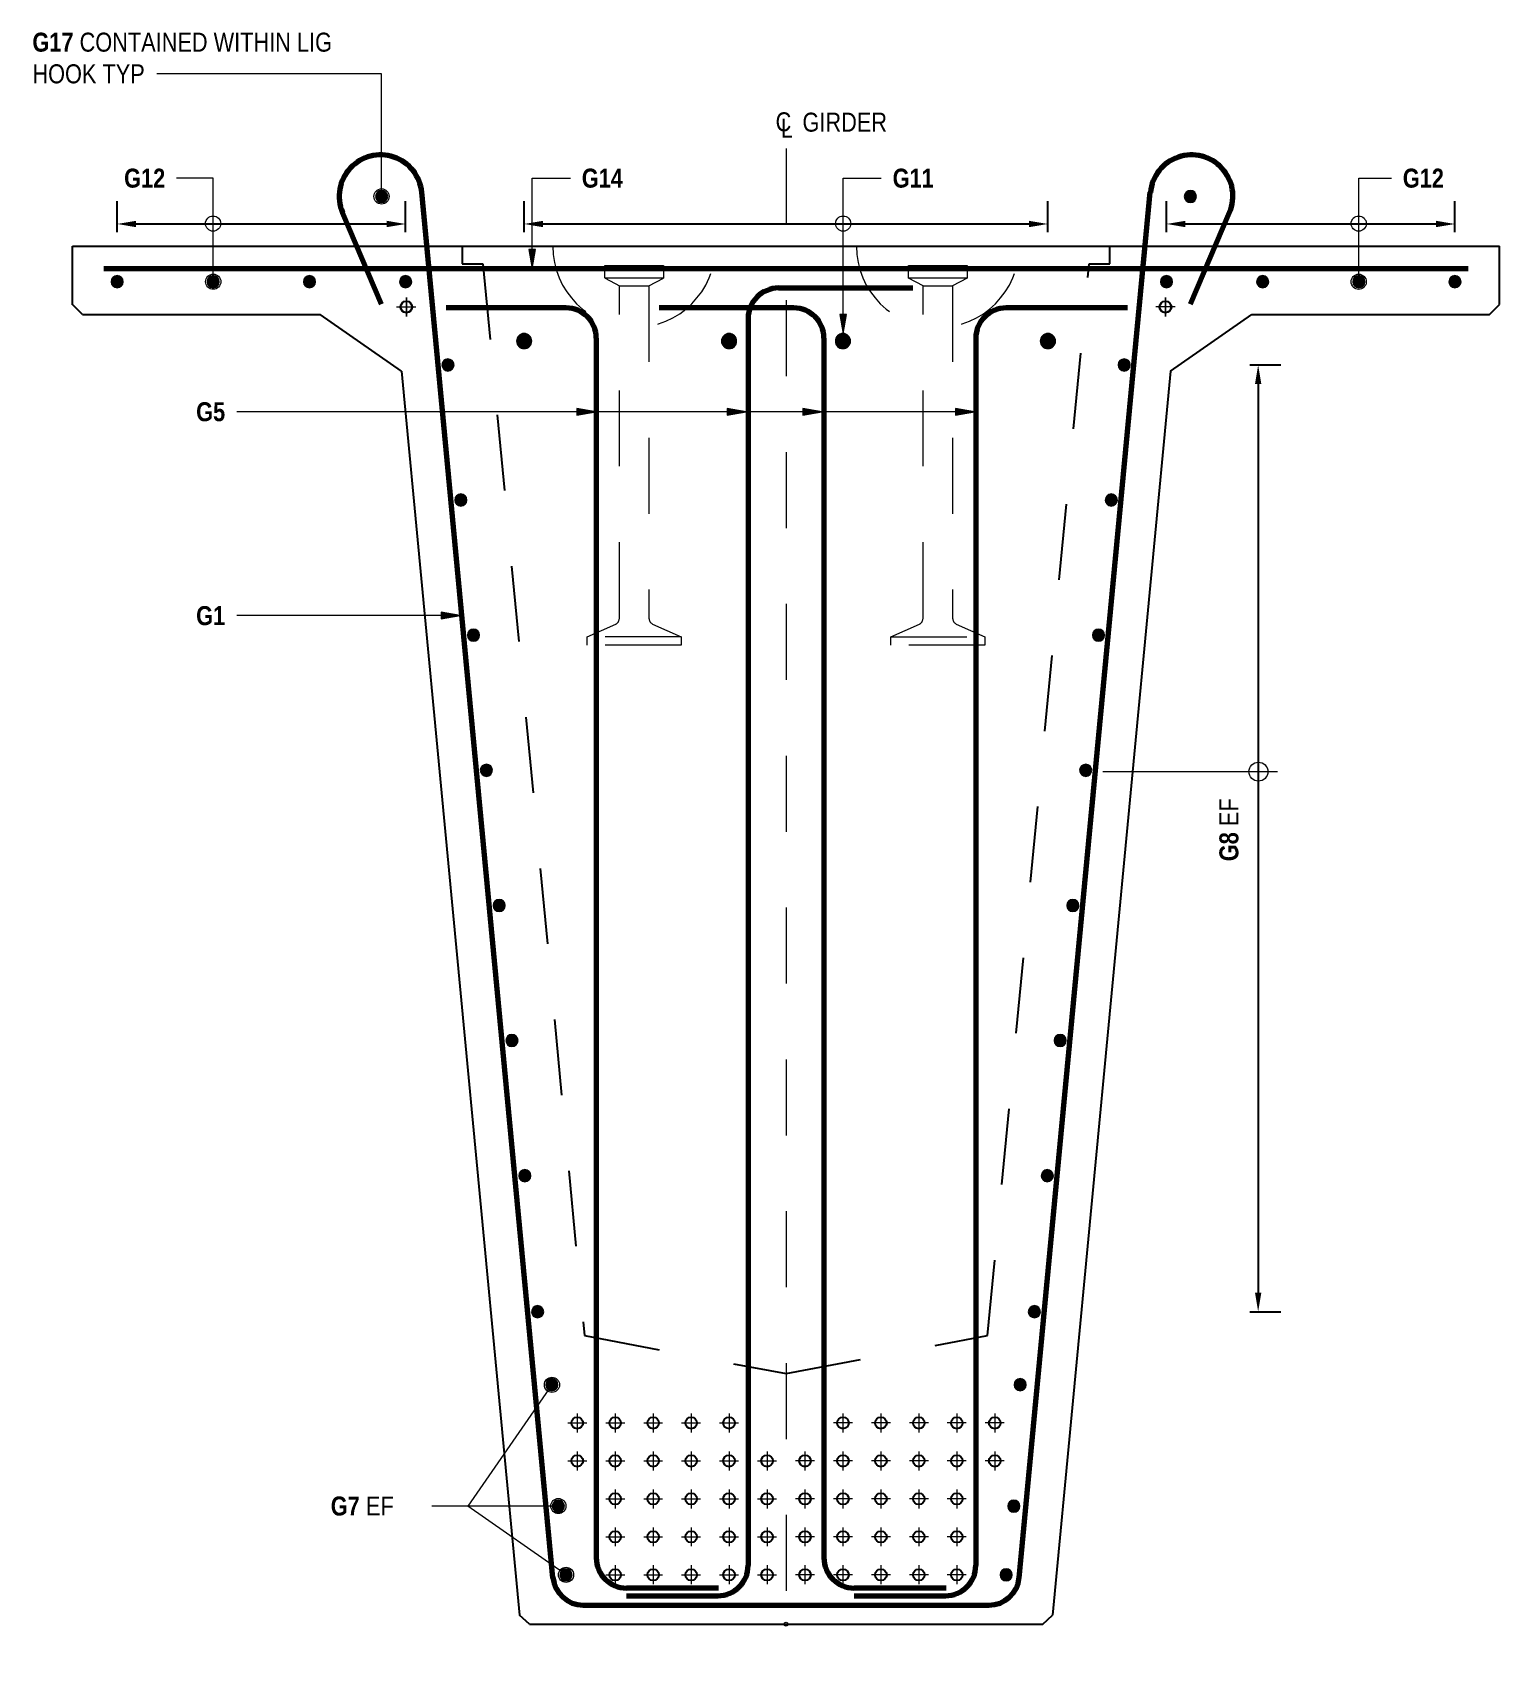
# Model space of a CAD drawing. Header units: metres. Extents: x 16 to 27.2, y 2.7 to 24.4.
# Drawn here: x 18.391 to 20.324, y 19.905 to 22.038 of the extents above; entities that cross this region are included whole.
import ezdxf

# ---------------------------------------------------------------- set-up
doc = ezdxf.new("R2010")
doc.units = ezdxf.units.M
doc.linetypes.add('JacobsCenter', pattern=[0.015, 0.009, -0.0015, 0.003, -0.0015])
doc.linetypes.add('JacobsDash', pattern=[0.0045, 0.003, -0.0015])
doc.layers.get('Defpoints').update_dxf_attribs({"color": 41})
for name, color, linetype, lineweight in [('A-ANNO-DIMS', 7, 'Continuous', 9), ('A-ANNO-NOTE', 7, 'Continuous', 9), ('A-DETL', 7, 'Continuous', 13), ('A-DETL-GENF', 7, 'Continuous', 9), ('G-ANNO-TEXT', 7, 'Continuous', 9)]:
    doc.layers.add(name, color=color, linetype=linetype, lineweight=lineweight)
doc.styles.add('Arial Narrow', font='ARIALN.TTF', dxfattribs={"height": 0.0025})
doc.styles.add('Arial Narrow_1', font='ARIALN.TTF', dxfattribs={"height": 0.025})
doc.styles.add('Arial Narrow_B', font='ARIALNB.TTF', dxfattribs={"height": 0.025})
doc.dimstyles.new('Dimension_Standard_T_REO', dxfattribs={"dimscale": 0.3048, "dimtxt": 0.025586, "dimasz": 0.082021, "dimexe": 0.098425, "dimexo": 0.0625, "dimgap": 0.032808, "dimtad": 1, "dimdec": 0, "dimlfac": 1000, "dimzin": 0, "dimdsep": 46, "dimtxsty": 'Arial Narrow_1', "dimsah": 1, "dimcen": 0.09, "dimaunit": 1, "dimadec": 4, "dimazin": 0, "dimtfac": 1, "dimtdec": 4, "dimtix": 1, "dimtmove": 0, "dimatfit": 3, "dimfxl": 0.098425, "dimfxlon": 1, "dimtvp": 1, "dimtolj": 1, "dimtzin": 0, "dimlwd": 25, "dimlwe": 25, "dimarcsym": 2})

# ---------------------------------------------------------------- blocks, each defined once
blk = doc.blocks.new('S_Det_Reinf_Bar Section_2D - N16-1695675-DRG-2873103 - SECTION 3')
at = {"layer": 'A-DETL-GENF'}
blk.add_hatch(color=256, dxfattribs=at).paths.add_polyline_path([(0, -0.008), (0.0021, -0.0077), (0.004, -0.0069), (0.0057, -0.0057), (0.0069, -0.004), (0.0077, -0.0021), (0.008, 0), (0.0077, 0.0021), (0.0069, 0.004), (0.0057, 0.0057), (0.004, 0.0069), (0.0021, 0.0077), (0, 0.008), (-0.0021, 0.0077), (-0.004, 0.0069), (-0.0057, 0.0057), (-0.0069, 0.004), (-0.0077, 0.0021), (-0.008, 0), (-0.0077, -0.0021), (-0.0069, -0.004), (-0.0057, -0.0057), (-0.004, -0.0069), (-0.0021, -0.0077)])
at = {"layer": 'A-DETL-GENF', "lineweight": 18}
for start, end in [(360, 180), (180, 360)]:
    blk.add_arc((0, 0), 0.008, start, end, dxfattribs=at)
blk = doc.blocks.new('S_Det_Reinf_Bar Section_2D - N16-1703109-DRG-2873103 - SECTION 3')
at = {"layer": 'A-DETL-GENF'}
blk.add_hatch(color=256, dxfattribs=at).paths.add_polyline_path([(0, 0.008), (-0.0021, 0.0077), (-0.004, 0.0069), (-0.0057, 0.0057), (-0.0069, 0.004), (-0.0077, 0.0021), (-0.008, 0), (-0.0077, -0.0021), (-0.0069, -0.004), (-0.0057, -0.0057), (-0.004, -0.0069), (-0.0021, -0.0077), (0, -0.008), (0.0021, -0.0077), (0.004, -0.0069), (0.0057, -0.0057), (0.0069, -0.004), (0.0077, -0.0021), (0.008, 0), (0.0077, 0.0021), (0.0069, 0.004), (0.0057, 0.0057), (0.004, 0.0069), (0.0021, 0.0077)])
at = {"layer": 'A-DETL-GENF', "lineweight": 18}
for start, end in [(0, 180), (180, 360)]:
    blk.add_arc((0, 0), 0.008, start, end, dxfattribs=at)
blk = doc.blocks.new('B_Det_Reinf_Bar Section_2D - Reo Dot_Scale 20_Section-1703106-DRG-2873103 - SECTION 3')
at = {"layer": 'A-DETL-GENF'}
blk.add_hatch(color=256, dxfattribs=at).paths.add_polyline_path([(0, 0.01), (-0.0026, 0.0097), (-0.005, 0.0087), (-0.0071, 0.0071), (-0.0087, 0.005), (-0.0097, 0.0026), (-0.01, 0), (-0.0097, -0.0026), (-0.0087, -0.005), (-0.0071, -0.0071), (-0.005, -0.0087), (-0.0026, -0.0097), (0, -0.01), (0.0026, -0.0097), (0.005, -0.0087), (0.0071, -0.0071), (0.0087, -0.005), (0.0097, -0.0026), (0.01, 0), (0.0097, 0.0026), (0.0087, 0.005), (0.0071, 0.0071), (0.005, 0.0087), (0.0026, 0.0097)])
for start, end in [(0, 180), (180, 360)]:
    blk.add_arc((0, 0), 0.01, start, end, dxfattribs=at)
blk = doc.blocks.new('B_Det_Reinf_Bar Section_2D - Reo Dot_Scale 20_Section-1695671-DRG-2873103 - SECTION 3')
at = {"layer": 'A-DETL-GENF'}
blk.add_hatch(color=256, dxfattribs=at).paths.add_polyline_path([(0, -0.01), (0.0026, -0.0097), (0.005, -0.0087), (0.0071, -0.0071), (0.0087, -0.005), (0.0097, -0.0026), (0.01, 0), (0.0097, 0.0026), (0.0087, 0.005), (0.0071, 0.0071), (0.005, 0.0087), (0.0026, 0.0097), (0, 0.01), (-0.0026, 0.0097), (-0.005, 0.0087), (-0.0071, 0.0071), (-0.0087, 0.005), (-0.0097, 0.0026), (-0.01, 0), (-0.0097, -0.0026), (-0.0087, -0.005), (-0.0071, -0.0071), (-0.005, -0.0087), (-0.0026, -0.0097)])
for start, end in [(360, 180), (180, 360)]:
    blk.add_arc((0, 0), 0.01, start, end, dxfattribs=at)
blk = doc.blocks.new('S_Det_Reinf_Bar Section_2D - N16-V5-DRG-2873103 - SECTION 3')
at = {"layer": 'A-DETL-GENF'}
blk.add_hatch(color=256, dxfattribs=at).paths.add_polyline_path([(0, -0.008), (0.0021, -0.0077), (0.004, -0.0069), (0.0057, -0.0057), (0.0069, -0.004), (0.0077, -0.0021), (0.008, 0), (0.0077, 0.0021), (0.0069, 0.004), (0.0057, 0.0057), (0.004, 0.0069), (0.0021, 0.0077), (0, 0.008), (-0.0021, 0.0077), (-0.004, 0.0069), (-0.0057, 0.0057), (-0.0069, 0.004), (-0.0077, 0.0021), (-0.008, -0.0002), (-0.0077, -0.0021), (-0.0069, -0.004), (-0.0057, -0.0057), (-0.004, -0.0069), (-0.0021, -0.0077)])
at = {"layer": 'A-DETL-GENF', "lineweight": 18}
for start, end in [(360, 180), (180, 360)]:
    blk.add_arc((0, 0), 0.008, start, end, dxfattribs=at)
blk = doc.blocks.new('S_Det_Reinf_Bar Section_2D - N16-V6-DRG-2873103 - SECTION 3')
at = {"layer": 'A-DETL-GENF'}
blk.add_hatch(color=256, dxfattribs=at).paths.add_polyline_path([(0, 0.008), (-0.0021, 0.0077), (-0.004, 0.0069), (-0.0057, 0.0057), (-0.0069, 0.004), (-0.0077, 0.0021), (-0.008, 0), (-0.0077, -0.0021), (-0.0069, -0.004), (-0.0057, -0.0057), (-0.004, -0.0069), (-0.0021, -0.0077), (0, -0.008), (0.0021, -0.0077), (0.004, -0.0069), (0.0057, -0.0057), (0.0069, -0.004), (0.0077, -0.0021), (0.008, 0.0002), (0.0077, 0.0021), (0.0069, 0.004), (0.0057, 0.0057), (0.004, 0.0069), (0.0021, 0.0077)])
at = {"layer": 'A-DETL-GENF', "lineweight": 18}
for start, end in [(0, 180), (180, 360)]:
    blk.add_arc((0, 0), 0.008, start, end, dxfattribs=at)
blk = doc.blocks.new('CS_Annot_Centreline Symbol4 - CS_Annot_Centreline Symbol-6057300-DRG-2873103 - SECTION 3')
at = {"layer": 'A-ANNO-NOTE', "char_height": 0.0025, "attachment_point": 1, "style": 'Arial Narrow'}
for s, insert, width in [('C  ', (-0.00109, 0.00476), 0.0044093), ('L', (-0.00041, 0.00392), 0.0019241)]:
    blk.add_mtext(s, dxfattribs=dict(at, insert=insert, width=width))
blk = doc.blocks.new('DIMBLOCK5-DRG-2873103 - SECTION 3')
at = {"layer": 'A-ANNO-DIMS', "color": 0, "lineweight": 25, "transparency": 16777216}
for p, q in [((18.5026, 21.7748), (18.5026, 21.8157)), ((18.8826, 21.7748), (18.8826, 21.8157)), ((18.5276, 21.7857), (18.8576, 21.7857))]:
    blk.add_line(p, q, dxfattribs=at)
at = {"layer": 'A-ANNO-DIMS', "color": 0, "transparency": 16777216}
for points in [[(18.5276, 21.7899), (18.5276, 21.7815), (18.5026, 21.7857)], [(18.8576, 21.7899), (18.8576, 21.7815), (18.8826, 21.7857)]]:
    blk.add_solid(points, dxfattribs=at)
at = {"layer": 'Defpoints', "color": 0, "transparency": 16777216}
for p in [(18.8826, 21.7857), (18.5026, 21.7557), (18.8826, 21.7557)]:
    blk.add_point(p, dxfattribs=at)
at = {"layer": 'A-ANNO-DIMS', "color": 0, "lineweight": 25, "transparency": 16777216, "insert": (18.6926, 21.8105), "char_height": 0.025, "attachment_point": 5, "style": 'Arial Narrow_1'}
blk.add_mtext('\\A1;\u200e', dxfattribs=at)
blk = doc.blocks.new('DIMBLOCK6-DRG-2873103 - SECTION 3')
at = {"layer": 'A-ANNO-DIMS', "color": 0, "lineweight": 25, "transparency": 16777216}
for p, q in [((19.8849, 21.7748), (19.8849, 21.8157)), ((20.2649, 21.7748), (20.2649, 21.8157)), ((19.9099, 21.7857), (20.2399, 21.7857))]:
    blk.add_line(p, q, dxfattribs=at)
at = {"layer": 'A-ANNO-DIMS', "color": 0, "transparency": 16777216}
for points in [[(19.9099, 21.7899), (19.9099, 21.7815), (19.8849, 21.7857)], [(20.2399, 21.7899), (20.2399, 21.7815), (20.2649, 21.7857)]]:
    blk.add_solid(points, dxfattribs=at)
at = {"layer": 'Defpoints', "color": 0, "transparency": 16777216}
for p in [(20.2649, 21.7857), (19.8849, 21.7557), (20.2649, 21.7557)]:
    blk.add_point(p, dxfattribs=at)
at = {"layer": 'A-ANNO-DIMS', "color": 0, "lineweight": 25, "transparency": 16777216, "insert": (20.0749, 21.8105), "char_height": 0.025, "attachment_point": 5, "style": 'Arial Narrow_1'}
blk.add_mtext('\\A1;\u200e', dxfattribs=at)
blk = doc.blocks.new('DIMBLOCK7-DRG-2873103 - SECTION 3')
at = {"layer": 'A-ANNO-DIMS', "color": 0, "lineweight": 25, "transparency": 16777216}
for p, q in [((19.0387, 21.7748), (19.0387, 21.8157)), ((19.7287, 21.7748), (19.7287, 21.8157)), ((19.0637, 21.7857), (19.7037, 21.7857))]:
    blk.add_line(p, q, dxfattribs=at)
at = {"layer": 'A-ANNO-DIMS', "color": 0, "transparency": 16777216}
for points in [[(19.0637, 21.7899), (19.0637, 21.7815), (19.0387, 21.7857)], [(19.7037, 21.7899), (19.7037, 21.7815), (19.7287, 21.7857)]]:
    blk.add_solid(points, dxfattribs=at)
at = {"layer": 'Defpoints', "color": 0, "transparency": 16777216}
for p in [(19.7287, 21.7857), (19.0387, 21.7557), (19.7287, 21.7557)]:
    blk.add_point(p, dxfattribs=at)
at = {"layer": 'A-ANNO-DIMS', "color": 0, "lineweight": 25, "transparency": 16777216, "insert": (19.3837, 21.8105), "char_height": 0.025, "attachment_point": 5, "style": 'Arial Narrow_1'}
blk.add_mtext('\\A1;\u200e', dxfattribs=at)
blk = doc.blocks.new('DIMBLOCK8-DRG-2873103 - SECTION 3')
at = {"layer": 'A-ANNO-DIMS', "color": 0, "lineweight": 25, "transparency": 16777216}
for p, q in [((19.9947, 21.6), (20.0357, 21.6)), ((20.0057, 21.575), (20.0057, 20.3779)), ((19.9947, 20.3529), (20.0357, 20.3529))]:
    blk.add_line(p, q, dxfattribs=at)
at = {"layer": 'A-ANNO-DIMS', "color": 0, "transparency": 16777216}
for points in [[(20.0015, 21.575), (20.0098, 21.575), (20.0057, 21.6)], [(20.0015, 20.3779), (20.0098, 20.3779), (20.0057, 20.3529)]]:
    blk.add_solid(points, dxfattribs=at)
at = {"layer": 'Defpoints', "color": 0, "transparency": 16777216}
for p in [(19.9757, 21.6), (19.9757, 20.3529), (20.0057, 20.3529)]:
    blk.add_point(p, dxfattribs=at)
at = {"layer": 'A-ANNO-DIMS', "color": 0, "lineweight": 25, "transparency": 16777216, "insert": (19.9808, 20.9764), "char_height": 0.025, "attachment_point": 5, "rotation": 90, "style": 'Arial Narrow_1'}
blk.add_mtext('\\A1;\u200e', dxfattribs=at)

msp = doc.modelspace()

# ---------------------------------------------------------------- hatches: boundary and pattern name
at = {"layer": 'G-ANNO-TEXT'}
for points in [[(19.0495, 21.7271), (19.0539, 21.7521), (19.0451, 21.7521)], [(19.459, 21.6416), (19.4634, 21.6666), (19.4546, 21.6666)], [(19.1333, 21.5384), (19.1083, 21.5428), (19.1083, 21.534)], [(19.3314, 21.5384), (19.3064, 21.5428), (19.3064, 21.534)], [(19.431, 21.5384), (19.406, 21.5428), (19.406, 21.534)], [(19.632, 21.5384), (19.607, 21.5428), (19.607, 21.534)], [(18.9545, 21.2698), (18.9295, 21.2742), (18.9295, 21.2654)]]:
    msp.add_hatch(color=256, dxfattribs=at).paths.add_polyline_path(points)

# ---------------------------------------------------------------- linework, layer by layer
at = {"layer": 'A-DETL', "linetype": 'JacobsCenter', "lineweight": 18}
for p, q in [((19.3837, 21.8852), (19.3837, 19.9052)), ((18.8708, 21.6764), (18.8958, 21.6764)), ((18.8712, 21.6764), (18.8962, 21.6764)), ((18.8833, 21.6889), (18.8833, 21.6639)), ((18.8837, 21.6889), (18.8837, 21.6639)), ((19.8958, 21.6764), (19.8708, 21.6764)), ((19.8962, 21.6764), (19.8712, 21.6764)), ((19.8833, 21.6889), (19.8833, 21.6639)), ((19.8837, 21.6889), (19.8837, 21.6639)), ((19.0962, 20.2064), (19.1212, 20.2064)), ((19.1087, 20.2189), (19.1087, 20.1939)), ((19.1462, 20.2064), (19.1712, 20.2064)), ((19.1587, 20.2189), (19.1587, 20.1939)), ((19.1962, 20.2064), (19.2212, 20.2064)), ((19.2087, 20.2189), (19.2087, 20.1939)), ((19.2462, 20.2064), (19.2712, 20.2064)), ((19.2587, 20.2189), (19.2587, 20.1939)), ((19.2962, 20.2064), (19.3212, 20.2064)), ((19.3087, 20.2189), (19.3087, 20.1939)), ((19.4712, 20.2064), (19.4462, 20.2064)), ((19.4587, 20.2189), (19.4587, 20.1939)), ((19.5212, 20.2064), (19.4962, 20.2064)), ((19.5087, 20.2189), (19.5087, 20.1939)), ((19.5712, 20.2064), (19.5462, 20.2064)), ((19.5587, 20.2189), (19.5587, 20.1939)), ((19.6212, 20.2064), (19.5962, 20.2064)), ((19.6087, 20.2189), (19.6087, 20.1939)), ((19.6712, 20.2064), (19.6462, 20.2064)), ((19.6587, 20.2189), (19.6587, 20.1939)), ((19.0962, 20.1564), (19.1212, 20.1564)), ((19.1087, 20.1689), (19.1087, 20.1439)), ((19.1462, 20.1564), (19.1712, 20.1564)), ((19.1587, 20.1689), (19.1587, 20.1439)), ((19.1962, 20.1564), (19.2212, 20.1564)), ((19.2087, 20.1689), (19.2087, 20.1439)), ((19.2462, 20.1564), (19.2712, 20.1564)), ((19.2587, 20.1689), (19.2587, 20.1439)), ((19.2962, 20.1564), (19.3212, 20.1564)), ((19.3087, 20.1689), (19.3087, 20.1439)), ((19.3462, 20.1564), (19.3712, 20.1564)), ((19.3587, 20.1689), (19.3587, 20.1439)), ((19.4212, 20.1564), (19.3962, 20.1564)), ((19.4087, 20.1689), (19.4087, 20.1439)), ((19.4712, 20.1564), (19.4462, 20.1564)), ((19.4587, 20.1689), (19.4587, 20.1439)), ((19.5212, 20.1564), (19.4962, 20.1564)), ((19.5087, 20.1689), (19.5087, 20.1439)), ((19.5712, 20.1564), (19.5462, 20.1564)), ((19.5587, 20.1689), (19.5587, 20.1439)), ((19.6212, 20.1564), (19.5962, 20.1564)), ((19.6087, 20.1689), (19.6087, 20.1439)), ((19.6712, 20.1564), (19.6462, 20.1564)), ((19.6587, 20.1689), (19.6587, 20.1439)), ((19.1587, 20.1189), (19.1587, 20.0939)), ((19.2087, 20.1189), (19.2087, 20.0939)), ((19.2587, 20.1189), (19.2587, 20.0939)), ((19.3087, 20.1189), (19.3087, 20.0939)), ((19.3587, 20.1189), (19.3587, 20.0939)), ((19.4087, 20.1189), (19.4087, 20.0939)), ((19.4587, 20.1189), (19.4587, 20.0939)), ((19.5087, 20.1189), (19.5087, 20.0939)), ((19.5587, 20.1189), (19.5587, 20.0939)), ((19.6087, 20.1189), (19.6087, 20.0939)), ((19.1462, 20.1064), (19.1712, 20.1064)), ((19.1962, 20.1064), (19.2212, 20.1064)), ((19.2462, 20.1064), (19.2712, 20.1064)), ((19.2962, 20.1064), (19.3212, 20.1064)), ((19.3462, 20.1064), (19.3712, 20.1064)), ((19.4212, 20.1064), (19.3962, 20.1064)), ((19.4712, 20.1064), (19.4462, 20.1064)), ((19.5212, 20.1064), (19.4962, 20.1064)), ((19.5712, 20.1064), (19.5462, 20.1064)), ((19.6212, 20.1064), (19.5962, 20.1064)), ((19.1462, 20.0564), (19.1712, 20.0564)), ((19.1587, 20.0689), (19.1587, 20.0439)), ((19.1962, 20.0564), (19.2212, 20.0564)), ((19.2087, 20.0689), (19.2087, 20.0439)), ((19.2462, 20.0564), (19.2712, 20.0564)), ((19.2587, 20.0689), (19.2587, 20.0439)), ((19.2962, 20.0564), (19.3212, 20.0564)), ((19.3087, 20.0689), (19.3087, 20.0439)), ((19.3462, 20.0564), (19.3712, 20.0564)), ((19.3587, 20.0689), (19.3587, 20.0439)), ((19.4212, 20.0564), (19.3962, 20.0564)), ((19.4087, 20.0689), (19.4087, 20.0439)), ((19.4712, 20.0564), (19.4462, 20.0564)), ((19.4587, 20.0689), (19.4587, 20.0439)), ((19.5212, 20.0564), (19.4962, 20.0564)), ((19.5087, 20.0689), (19.5087, 20.0439)), ((19.5712, 20.0564), (19.5462, 20.0564)), ((19.5587, 20.0689), (19.5587, 20.0439)), ((19.6212, 20.0564), (19.5962, 20.0564)), ((19.6087, 20.0689), (19.6087, 20.0439)), ((19.1462, 20.0064), (19.1712, 20.0064)), ((19.1587, 20.0189), (19.1587, 19.9939)), ((19.1962, 20.0064), (19.2212, 20.0064)), ((19.2087, 20.0189), (19.2087, 19.9939)), ((19.2462, 20.0064), (19.2712, 20.0064)), ((19.2587, 20.0189), (19.2587, 19.9939)), ((19.2962, 20.0064), (19.3212, 20.0064)), ((19.3087, 20.0189), (19.3087, 19.9939)), ((19.3462, 20.0064), (19.3712, 20.0064)), ((19.3587, 20.0189), (19.3587, 19.9939)), ((19.4212, 20.0064), (19.3962, 20.0064)), ((19.4087, 20.0189), (19.4087, 19.9939)), ((19.4712, 20.0064), (19.4462, 20.0064)), ((19.4587, 20.0189), (19.4587, 19.9939)), ((19.5212, 20.0064), (19.4962, 20.0064)), ((19.5087, 20.0189), (19.5087, 19.9939)), ((19.5712, 20.0064), (19.5462, 20.0064)), ((19.5587, 20.0189), (19.5587, 19.9939)), ((19.6212, 20.0064), (19.5962, 20.0064)), ((19.6087, 20.0189), (19.6087, 19.9939))]:
    msp.add_line(p, q, dxfattribs=at)
at = {"layer": 'A-DETL', "lineweight": 70}
for p, q in [((19.0767, 20.0026), (18.9038, 21.8274)), ((19.6908, 20.0026), (19.8636, 21.8274)), ((18.8507, 21.68), (18.7994, 21.8009)), ((19.9167, 21.68), (19.9681, 21.8009)), ((20.2825, 21.7264), (18.485, 21.7264)), ((19.3738, 21.7014), (19.5508, 21.7014)), ((19.0938, 21.6752), (18.9362, 21.6752)), ((19.3937, 21.6752), (19.2167, 21.6752)), ((19.8337, 21.6752), (19.6737, 21.6752)), ((19.3338, 21.6614), (19.3338, 20.0188)), ((19.1338, 21.6352), (19.1338, 20.0288)), ((19.4337, 21.6352), (19.4337, 20.0288)), ((19.6337, 21.6352), (19.6337, 20.0188)), ((19.2948, 19.9888), (19.1738, 19.9888)), ((19.5947, 19.9888), (19.4737, 19.9888)), ((19.1165, 19.9664), (19.651, 19.9664)), ((19.1738, 19.9788), (19.2938, 19.9788)), ((19.4737, 19.9788), (19.5937, 19.9788))]:
    msp.add_line(p, q, dxfattribs=at)
at = {"layer": 'A-DETL', "lineweight": 25}
for p, q in [((18.4437, 21.7564), (20.3237, 21.7564)), ((18.4437, 21.6794), (18.4437, 21.7564)), ((20.3237, 21.6798), (20.3237, 21.7564)), ((18.4571, 21.6664), (18.4437, 21.6798)), ((20.3103, 21.6664), (20.3237, 21.6798)), ((18.4571, 21.6664), (18.7702, 21.6664)), ((18.8773, 21.5917), (18.7702, 21.6664)), ((19.8902, 21.5917), (19.9972, 21.6664)), ((19.9972, 21.6664), (20.3103, 21.6664)), ((18.8773, 21.5917), (19.0325, 19.9534)), ((19.8902, 21.5917), (19.7349, 19.9534)), ((19.0457, 19.9414), (19.0325, 19.9534)), ((19.7218, 19.9414), (19.7349, 19.9534)), ((19.0457, 19.9414), (19.7218, 19.9414))]:
    msp.add_line(p, q, dxfattribs=at)
at = {"layer": 'A-DETL', "linetype": 'JacobsDash', "lineweight": 25}
for p, q in [((18.9571, 21.7564), (18.9571, 21.7333)), ((19.8104, 21.7333), (19.8104, 21.7564)), ((18.9571, 21.7333), (18.9844, 21.7333)), ((18.9844, 21.7333), (19.1182, 20.3214)), ((19.6493, 20.3214), (19.783, 21.7333)), ((19.783, 21.7333), (19.8104, 21.7333)), ((19.1182, 20.3214), (19.3837, 20.2714)), ((19.3837, 20.2714), (19.6493, 20.3214))]:
    msp.add_line(p, q, dxfattribs=at)
at = {"layer": 'A-DETL', "color": 8, "linetype": 'JacobsDash', "lineweight": 18, "true_color": 0x808080}
for p, q in [((19.1452, 21.7144), (19.1452, 21.7311)), ((19.1452, 21.7311), (19.2222, 21.7311)), ((19.2222, 21.7144), (19.1453, 21.7144)), ((19.1453, 21.7144), (19.1642, 21.7041)), ((19.2032, 21.7041), (19.2222, 21.7144)), ((19.2222, 21.7311), (19.2222, 21.7144)), ((19.5452, 21.7144), (19.5452, 21.7311)), ((19.5452, 21.7311), (19.6222, 21.7311)), ((19.5642, 21.7041), (19.5452, 21.7144)), ((19.6222, 21.7144), (19.5452, 21.7144)), ((19.6222, 21.7144), (19.6032, 21.7041)), ((19.6222, 21.7311), (19.6222, 21.7144)), ((19.1642, 21.2665), (19.1642, 21.7041)), ((19.1642, 21.7041), (19.2032, 21.7041)), ((19.2032, 21.7041), (19.2032, 21.2674)), ((19.5642, 21.2665), (19.5642, 21.7041)), ((19.5642, 21.7041), (19.6032, 21.7041)), ((19.6032, 21.7041), (19.6032, 21.2674)), ((19.1217, 21.2418), (19.1594, 21.2585)), ((19.208, 21.2585), (19.2456, 21.2418)), ((19.5217, 21.2418), (19.5594, 21.2585)), ((19.608, 21.2585), (19.6457, 21.2418)), ((19.2456, 21.2418), (19.1217, 21.2418)), ((19.1217, 21.2311), (19.1217, 21.2418)), ((19.2457, 21.2311), (19.1217, 21.2311)), ((19.2457, 21.2418), (19.2457, 21.2311)), ((19.5217, 21.2311), (19.5217, 21.2418)), ((19.5217, 21.2418), (19.6457, 21.2418)), ((19.6457, 21.2311), (19.5217, 21.2311)), ((19.6457, 21.2418), (19.6457, 21.2311))]:
    msp.add_line(p, q, dxfattribs=at)
at = {"layer": 'A-DETL', "lineweight": 18}
msp.add_line((19.801, 21.0643), (20.031, 21.0643), dxfattribs=at)
for centre, radius in [((18.629, 21.7862), 0.01), ((19.459, 21.7862), 0.01), ((20.1381, 21.7862), 0.01), ((20.006, 21.0643), 0.0125)]:
    msp.add_circle(centre, radius, dxfattribs=at)
at = {"layer": 'A-DETL', "lineweight": 25}
for centre in [(18.8833, 21.6764), (18.8837, 21.6764), (19.8833, 21.6764), (19.8837, 21.6764), (19.1087, 20.2064), (19.1587, 20.2064), (19.2087, 20.2064), (19.2587, 20.2064), (19.3087, 20.2064), (19.4587, 20.2064), (19.5087, 20.2064), (19.5587, 20.2064), (19.6087, 20.2064), (19.6587, 20.2064), (19.1087, 20.1564), (19.1587, 20.1564), (19.2087, 20.1564), (19.2587, 20.1564), (19.3087, 20.1564), (19.3587, 20.1564), (19.4087, 20.1564), (19.4587, 20.1564), (19.5087, 20.1564), (19.5587, 20.1564), (19.6087, 20.1564), (19.6587, 20.1564), (19.1587, 20.1064), (19.2087, 20.1064), (19.2587, 20.1064), (19.3087, 20.1064), (19.3587, 20.1064), (19.4087, 20.1064), (19.4587, 20.1064), (19.5087, 20.1064), (19.5587, 20.1064), (19.6087, 20.1064), (19.1587, 20.0564), (19.2087, 20.0564), (19.2587, 20.0564), (19.3087, 20.0564), (19.3587, 20.0564), (19.4087, 20.0564), (19.4587, 20.0564), (19.5087, 20.0564), (19.5587, 20.0564), (19.6087, 20.0564), (19.1587, 20.0064), (19.2087, 20.0064), (19.2587, 20.0064), (19.3087, 20.0064), (19.3587, 20.0064), (19.4087, 20.0064), (19.4587, 20.0064), (19.5087, 20.0064), (19.5587, 20.0064), (19.6087, 20.0064)]:
    msp.add_circle(centre, 0.0076, dxfattribs=at)
at = {"layer": 'A-DETL', "lineweight": 9}
msp.add_circle((19.3837, 19.9414), 0.0025, dxfattribs=at)
at = {"layer": 'A-DETL', "lineweight": 70}
for centre, radius, start, end in [((18.8496, 21.8222), 0.0545, 5.4116, 203), ((19.9179, 21.8222), 0.0545, 337, 174.5884), ((19.3738, 21.6614), 0.04, 90, 180), ((19.0938, 21.6352), 0.04, 0, 90), ((19.3937, 21.6352), 0.04, 0, 90), ((19.6737, 21.6352), 0.04, 90, 180), ((19.1738, 20.0288), 0.04, 180, 270), ((19.4737, 20.0288), 0.04, 180, 270), ((19.2938, 20.0188), 0.04, 270, 0), ((19.5937, 20.0188), 0.04, 270, 0), ((19.1165, 20.0064), 0.04, 185.4116, 270), ((19.651, 20.0064), 0.04, 270, 354.5884)]:
    msp.add_arc(centre, radius, start, end, dxfattribs=at)
at = {"layer": 'A-DETL', "color": 8, "linetype": 'JacobsDash', "lineweight": 18, "true_color": 0x808080}
for centre, major_axis, ratio, start_param, end_param in [((19.1837, 21.7564), (-0.1072, 0), 0.999879, 0.000156, 3.141743), ((19.5837, 21.7564), (-0.1072, 0), 0.999879, 0.000156, 3.141743), ((19.1553, 21.2665), (-0.00631, 0.00631), 0.999959, 2.831065, 3.92697), ((19.2121, 21.2665), (-0.00631, 0.00631), 0.999959, 0.680467, 1.8816), ((19.5553, 21.2665), (-0.00631, 0.00631), 0.999959, 2.831065, 3.92697), ((19.6121, 21.2665), (-0.00631, 0.00631), 0.999959, 0.680467, 1.8816)]:
    msp.add_ellipse(centre, major_axis=major_axis, ratio=ratio, start_param=start_param, end_param=end_param, dxfattribs=at)
at = {"layer": 'G-ANNO-TEXT'}
for p, q in [((18.8157, 21.9835), (18.5548, 21.9835)), ((18.8509, 21.9835), (18.8157, 21.9835)), ((18.8509, 21.822), (18.8509, 21.9835)), ((18.5868, 21.8461), (18.581, 21.8461)), ((18.6292, 21.8461), (18.5868, 21.8461)), ((18.6292, 21.7097), (18.6292, 21.8461)), ((19.0495, 21.8461), (19.0997, 21.8461)), ((19.0495, 21.7271), (19.0495, 21.8461)), ((19.459, 21.8461), (19.5092, 21.8461)), ((19.459, 21.6416), (19.459, 21.8461)), ((20.1381, 21.8461), (20.1812, 21.8461)), ((20.1381, 21.7096), (20.1381, 21.8461)), ((19.0539, 21.7521), (19.0451, 21.7521)), ((19.0451, 21.7521), (19.0495, 21.7271)), ((19.0495, 21.7271), (19.0539, 21.7521)), ((19.4634, 21.6666), (19.4546, 21.6666)), ((19.4546, 21.6666), (19.459, 21.6416)), ((19.459, 21.6416), (19.4634, 21.6666)), ((19.1333, 21.5384), (19.1083, 21.5428)), ((19.1083, 21.5428), (19.1083, 21.534)), ((19.3314, 21.5384), (19.3064, 21.5428)), ((19.3064, 21.5428), (19.3064, 21.534)), ((19.431, 21.5384), (19.406, 21.5428)), ((19.406, 21.5428), (19.406, 21.534)), ((19.632, 21.5384), (19.607, 21.5428)), ((19.607, 21.5428), (19.607, 21.534)), ((18.8647, 21.5384), (18.6601, 21.5384)), ((19.632, 21.5384), (18.8647, 21.5384)), ((19.431, 21.5384), (18.8647, 21.5384)), ((19.3314, 21.5384), (18.8647, 21.5384)), ((19.1333, 21.5384), (18.8647, 21.5384)), ((19.1083, 21.534), (19.1333, 21.5384)), ((19.3064, 21.534), (19.3314, 21.5384)), ((19.406, 21.534), (19.431, 21.5384)), ((19.607, 21.534), (19.632, 21.5384)), ((18.6607, 21.2698), (18.6601, 21.2698)), ((18.9545, 21.2698), (18.6607, 21.2698)), ((18.9545, 21.2698), (18.9295, 21.2742)), ((18.9295, 21.2742), (18.9295, 21.2654)), ((18.9295, 21.2654), (18.9545, 21.2698)), ((19.0754, 20.2566), (18.9645, 20.097)), ((19.0838, 20.097), (18.9171, 20.097)), ((18.9645, 20.097), (18.9171, 20.097)), ((18.9645, 20.097), (18.9171, 20.097)), ((19.0939, 20.0064), (18.9645, 20.097))]:
    msp.add_line(p, q, dxfattribs=at)
for centre in [(18.8509, 21.822), (18.6292, 21.7097), (20.1381, 21.7096), (19.0754, 20.2566), (19.0838, 20.097), (19.0939, 20.0064)]:
    msp.add_circle(centre, 0.01, dxfattribs=at)

# ---------------------------------------------------------------- block references
at = {"layer": 'A-ANNO-NOTE', "xscale": 10, "yscale": 10, "zscale": 10}
msp.add_blockref('CS_Annot_Centreline Symbol4 - CS_Annot_Centreline Symbol-6057300-DRG-2873103 - SECTION 3', (19.3809, 21.8852), dxfattribs=at)
at = {"layer": 'A-DETL-GENF'}
for name, p in [('S_Det_Reinf_Bar Section_2D - N16-1695675-DRG-2873103 - SECTION 3', (18.851, 21.8219)), ('S_Det_Reinf_Bar Section_2D - N16-1695675-DRG-2873103 - SECTION 3', (18.5026, 21.7097)), ('S_Det_Reinf_Bar Section_2D - N16-1695675-DRG-2873103 - SECTION 3', (18.6292, 21.7097)), ('S_Det_Reinf_Bar Section_2D - N16-1695675-DRG-2873103 - SECTION 3', (18.7559, 21.7097)), ('S_Det_Reinf_Bar Section_2D - N16-1695675-DRG-2873103 - SECTION 3', (18.8826, 21.7097)), ('B_Det_Reinf_Bar Section_2D - Reo Dot_Scale 20_Section-1695671-DRG-2873103 - SECTION 3', (19.4587, 21.6315)), ('B_Det_Reinf_Bar Section_2D - Reo Dot_Scale 20_Section-1695671-DRG-2873103 - SECTION 3', (19.7287, 21.6315)), ('S_Det_Reinf_Bar Section_2D - N16-1695675-DRG-2873103 - SECTION 3', (18.9384, 21.6)), ('S_Det_Reinf_Bar Section_2D - N16-1695675-DRG-2873103 - SECTION 3', (18.9553, 21.4221)), ('S_Det_Reinf_Bar Section_2D - N16-1695675-DRG-2873103 - SECTION 3', (18.9721, 21.2441)), ('S_Det_Reinf_Bar Section_2D - N16-1695675-DRG-2873103 - SECTION 3', (18.989, 21.0661)), ('S_Det_Reinf_Bar Section_2D - N16-1695675-DRG-2873103 - SECTION 3', (19.0058, 20.8881)), ('S_Det_Reinf_Bar Section_2D - N16-1695675-DRG-2873103 - SECTION 3', (19.0227, 20.7101)), ('S_Det_Reinf_Bar Section_2D - N16-1695675-DRG-2873103 - SECTION 3', (19.0396, 20.5321)), ('S_Det_Reinf_Bar Section_2D - N16-1695675-DRG-2873103 - SECTION 3', (19.0565, 20.3529)), ('S_Det_Reinf_Bar Section_2D - N16-1695675-DRG-2873103 - SECTION 3', (19.0753, 20.2568)), ('S_Det_Reinf_Bar Section_2D - N16-V5-DRG-2873103 - SECTION 3', (19.0838, 20.0968)), ('S_Det_Reinf_Bar Section_2D - N16-1695675-DRG-2873103 - SECTION 3', (19.0938, 20.0063))]:
    msp.add_blockref(name, p, dxfattribs=at)
at = {"layer": 'A-DETL-GENF', "rotation": 180}
for name, p in [('S_Det_Reinf_Bar Section_2D - N16-1703109-DRG-2873103 - SECTION 3', (19.9164, 21.8219)), ('S_Det_Reinf_Bar Section_2D - N16-1703109-DRG-2873103 - SECTION 3', (19.8849, 21.7097)), ('S_Det_Reinf_Bar Section_2D - N16-1703109-DRG-2873103 - SECTION 3', (20.0116, 21.7097)), ('S_Det_Reinf_Bar Section_2D - N16-1703109-DRG-2873103 - SECTION 3', (20.1382, 21.7097)), ('S_Det_Reinf_Bar Section_2D - N16-1703109-DRG-2873103 - SECTION 3', (20.2649, 21.7097)), ('B_Det_Reinf_Bar Section_2D - Reo Dot_Scale 20_Section-1703106-DRG-2873103 - SECTION 3', (19.0387, 21.6315)), ('B_Det_Reinf_Bar Section_2D - Reo Dot_Scale 20_Section-1703106-DRG-2873103 - SECTION 3', (19.3087, 21.6315)), ('S_Det_Reinf_Bar Section_2D - N16-1703109-DRG-2873103 - SECTION 3', (19.8291, 21.6)), ('S_Det_Reinf_Bar Section_2D - N16-1703109-DRG-2873103 - SECTION 3', (19.8122, 21.4221)), ('S_Det_Reinf_Bar Section_2D - N16-1703109-DRG-2873103 - SECTION 3', (19.7954, 21.2441)), ('S_Det_Reinf_Bar Section_2D - N16-1703109-DRG-2873103 - SECTION 3', (19.7785, 21.0661)), ('S_Det_Reinf_Bar Section_2D - N16-1703109-DRG-2873103 - SECTION 3', (19.7616, 20.8881)), ('S_Det_Reinf_Bar Section_2D - N16-1703109-DRG-2873103 - SECTION 3', (19.7448, 20.7101)), ('S_Det_Reinf_Bar Section_2D - N16-1703109-DRG-2873103 - SECTION 3', (19.7279, 20.5321)), ('S_Det_Reinf_Bar Section_2D - N16-1703109-DRG-2873103 - SECTION 3', (19.7109, 20.3529)), ('S_Det_Reinf_Bar Section_2D - N16-1703109-DRG-2873103 - SECTION 3', (19.6922, 20.2568)), ('S_Det_Reinf_Bar Section_2D - N16-V6-DRG-2873103 - SECTION 3', (19.6837, 20.0968)), ('S_Det_Reinf_Bar Section_2D - N16-1703109-DRG-2873103 - SECTION 3', (19.6737, 20.0063))]:
    msp.add_blockref(name, p, dxfattribs=at)

# ---------------------------------------------------------------- texts
at = {"layer": 'A-ANNO-NOTE', "insert": (19.4054, 21.9323), "char_height": 0.025, "attachment_point": 1, "style": 'Arial Narrow_1', "bg_fill": 3, "box_fill_scale": 1, "bg_fill_color": 256, "bg_fill_true_color": 13158600, "bg_fill_transparency": 0}
msp.add_mtext('GIRDER', dxfattribs=at)
at = {"layer": 'G-ANNO-TEXT', "char_height": 0.025, "attachment_point": 1, "bg_fill": 3, "box_fill_scale": 1, "bg_fill_color": 256, "bg_fill_transparency": 0}
for s, insert, style in [('G17', (18.391, 22.0377), 'Arial Narrow_B'), ('HOOK TYP', (18.391, 21.996), 'Arial Narrow_1'), ('G12', (18.5118, 21.8586), 'Arial Narrow_B'), ('G14', (19.1147, 21.8586), 'Arial Narrow_B'), ('G11', (19.5242, 21.8586), 'Arial Narrow_B'), ('G12', (20.1962, 21.8586), 'Arial Narrow_B'), ('G5', (18.6067, 21.5509), 'Arial Narrow_B'), ('G1', (18.6067, 21.2823), 'Arial Narrow_B'), ('G7', (18.784, 20.1095), 'Arial Narrow_B')]:
    msp.add_mtext(s, dxfattribs=dict(at, insert=insert, style=style))

# ---------------------------------------------------------------- dimensions: what is measured, and where the dimension line sits
at = {"layer": 'A-ANNO-DIMS', "lineweight": 25}
dim = msp.add_linear_dim(base=(20.0057, 20.3529), p1=(19.9757, 21.6), p2=(19.9757, 20.3529), angle=90, text='\u200e', dimstyle='Dimension_Standard_T_REO', override={"dimpost": '<>', "dimfxl": 1.247138}, dxfattribs=at)
dim.commit()
dim.dimension.update_dxf_attribs({"geometry": 'DIMBLOCK8-DRG-2873103 - SECTION 3', "text_midpoint": (19.9808, 20.9764)})

# ---------------------------------------------------------------- next in the draw order: texts
at = {"layer": 'G-ANNO-TEXT', "char_height": 0.025, "attachment_point": 1, "style": 'Arial Narrow_1', "bg_fill": 3, "box_fill_scale": 1, "bg_fill_color": 256, "bg_fill_transparency": 0}
for s, insert in [(' CONTAINED WITHIN LIG ', (18.4452, 22.0377)), (' EF', (18.8224, 20.1095))]:
    msp.add_mtext(s, dxfattribs=dict(at, insert=insert))
at = {"layer": 'G-ANNO-TEXT', "insert": (19.9546, 20.9463), "char_height": 0.025, "attachment_point": 1, "rotation": 90, "style": 'Arial Narrow_B', "bg_fill": 3, "box_fill_scale": 1, "bg_fill_color": 256, "bg_fill_true_color": 13158600, "bg_fill_transparency": 0}
msp.add_mtext('G8', dxfattribs=at)

# ---------------------------------------------------------------- next in the draw order: dimensions: what is measured, and where the dimension line sits
at = {"layer": 'A-ANNO-DIMS', "lineweight": 25}
for base, p1, p2, override, picture, middle in [((18.8826, 21.7857), (18.5026, 21.7557), (18.8826, 21.7557), {"dimpost": '<>', "dimfxl": 0.38}, 'DIMBLOCK5-DRG-2873103 - SECTION 3', (18.6926, 21.8105)), ((19.7287, 21.7857), (19.0387, 21.7557), (19.7287, 21.7557), {"dimpost": '<>', "dimfxl": 0.69}, 'DIMBLOCK7-DRG-2873103 - SECTION 3', (19.3837, 21.8105)), ((20.2649, 21.7857), (19.8849, 21.7557), (20.2649, 21.7557), {"dimpost": '<>', "dimfxl": 0.38}, 'DIMBLOCK6-DRG-2873103 - SECTION 3', (20.0749, 21.8105))]:
    dim = msp.add_linear_dim(base=base, p1=p1, p2=p2, text='\u200e', dimstyle='Dimension_Standard_T_REO', override=override, dxfattribs=at)
    dim.commit()
    dim.dimension.update_dxf_attribs({"geometry": picture, "text_midpoint": middle})

# ---------------------------------------------------------------- next in the draw order: texts
at = {"layer": 'G-ANNO-TEXT', "insert": (19.9546, 20.9846), "char_height": 0.025, "attachment_point": 1, "rotation": 90, "style": 'Arial Narrow_1', "bg_fill": 3, "box_fill_scale": 1, "bg_fill_color": 256, "bg_fill_true_color": 13158600, "bg_fill_transparency": 0}
msp.add_mtext(' EF', dxfattribs=at)

doc.saveas('drawing.dxf')
